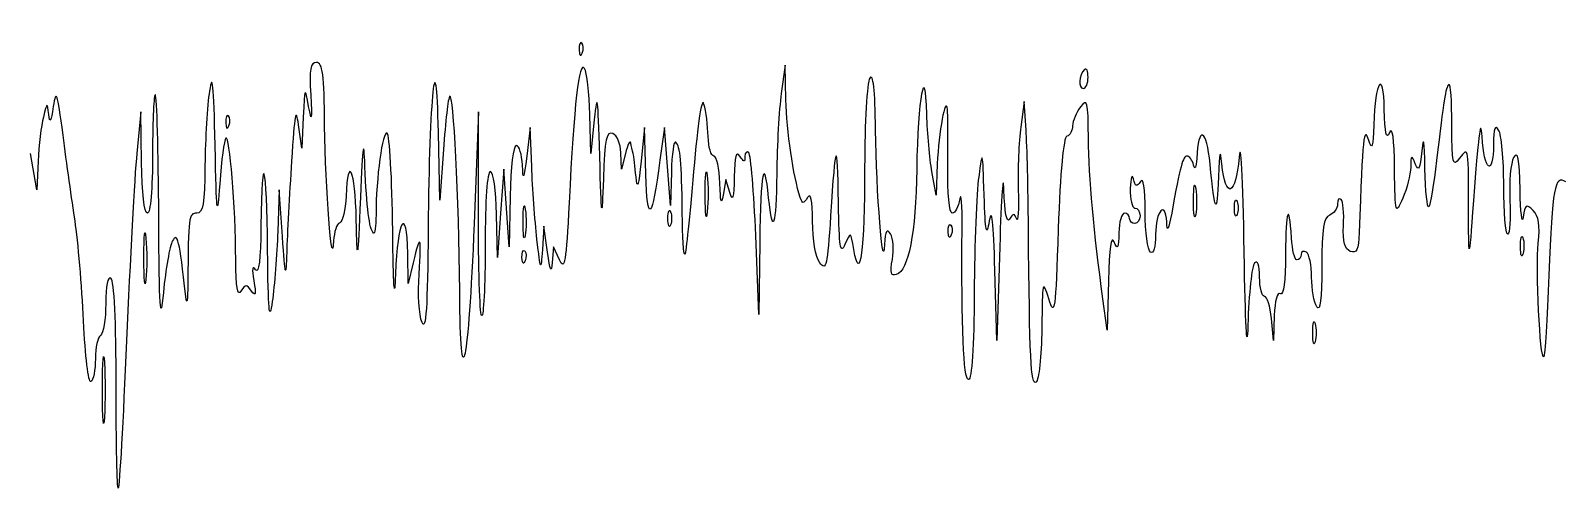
# Model space of a CAD drawing. Extents: x -517 to -102, y 95 to 207.
# Drawn here: x -413.3 to -309.6, y 94.7 to 125.9 of the extents above; entities that cross this region are included whole.
import ezdxf

# ---------------------------------------------------------------- set-up
doc = ezdxf.new("R2010")
doc.units = 0
doc.layers.add('Layer_1', color=7, linetype='CONTINUOUS')

msp = doc.modelspace()

# ---------------------------------------------------------------- linework, layer by layer
at = {"layer": 'Layer_1', "color": 7}
for p, q in [((-375.841627, 125.027384), (-375.841542, 125.027384)), ((-362.043246, 123.535444), (-362.31147, 121.595166)), ((-361.993575, 121.171579), (-362.043246, 123.535444)), ((-341.482454, 122.712287), (-341.482454, 122.712287)), ((-405.782103, 120.360444), (-406.05233, 117.538222)), ((-405.735226, 116.920861), (-405.782103, 120.360444)), ((-382.84689, 120.360444), (-383.155331, 112.775722)), ((-382.864388, 113.572717), (-382.84689, 120.360444)), ((-345.810276, 121.066), (-346.051096, 119.325846)), ((-345.688553, 119.125722), (-345.810276, 121.066)), ((-399.830516, 120.088495), (-399.830431, 120.088495)), ((-394.858212, 117.891), (-395.075382, 119.4785)), ((-394.752237, 120.007666), (-394.858212, 117.891)), ((-379.345021, 119.302111), (-379.582793, 117.361833)), ((-379.246271, 116.656277), (-379.345021, 119.302111)), ((-375.227681, 117.538222), (-375.293975, 120.184055)), ((-374.996682, 119.831277), (-375.227681, 117.538222)), ((-371.590683, 119.302111), (-371.821682, 117.009055)), ((-371.499469, 116.127111), (-371.590683, 119.302111)), ((-370.237992, 119.302111), (-370.538474, 117.069987)), ((-370.035074, 116.656277), (-370.237992, 119.302111)), ((-385.471472, 114.363222), (-385.575415, 118.949333)), ((-412.8389, 115.068777), (-413.26514, 117.538222)), ((-385.235873, 117.798685), (-385.471472, 114.363222)), ((-373.149312, 116.479889), (-373.191052, 117.588683)), ((-372.880015, 117.538222), (-373.149312, 116.479889)), ((-412.749492, 117.009055), (-412.8389, 115.068777)), ((-381.142607, 116.479889), (-381.355318, 113.481277)), ((-380.961956, 113.834055), (-381.142607, 116.479889)), ((-369.832128, 114.010444), (-370.035074, 116.656277)), ((-369.768572, 116.27412), (-369.832128, 114.010444)), ((-351.801656, 114.716), (-352.084132, 116.3035)), ((-351.715776, 116.832666), (-351.801656, 114.716)), ((-366.073916, 115.774333), (-366.249119, 114.716)), ((-365.80795, 114.892389), (-366.073916, 115.774333)), ((-396.382804, 115.068777), (-396.484348, 112.246555)), ((-396.163348, 111.893777), (-396.382804, 115.068777)), ((-380.71123, 114.627805), (-380.781306, 111.188222)), ((-367.47227, 114.716), (-367.472242, 114.716)), ((-334.325976, 114.363222), (-334.326004, 114.363222)), ((-381.568, 110.482666), (-381.63373, 113.393083)), ((-381.355318, 113.481277), (-381.568, 110.482666)), ((-380.781306, 111.188222), (-380.961956, 113.834055)), ((-370.001744, 113.1285), (-370.001744, 113.1285)), ((-331.548966, 113.834055), (-331.548966, 113.834055)), ((-379.834309, 112.952111), (-379.834338, 112.952111)), ((-378.413603, 112.599333), (-378.522823, 111.011833)), ((-378.171682, 110.835444), (-378.413603, 112.599333)), ((-350.979514, 112.217148), (-350.979599, 112.217148)), ((-377.774172, 111.188222), (-377.851952, 110.129889)), ((-377.360801, 110.306277), (-377.774172, 111.188222)), ((-363.828161, 106.602111), (-364.04121, 111.961229)), ((-363.767963, 111.51162), (-363.828161, 106.602111)), ((-347.479902, 111.188222), (-347.681014, 104.838222)), ((-312.133234, 111.188222), (-312.133121, 111.188222)), ((-405.567557, 110.482666), (-405.567078, 110.482666)), ((-387.625788, 108.718777), (-387.661235, 110.74725)), ((-387.29999, 110.108948), (-387.625788, 108.718777)), ((-379.907292, 110.453259), (-379.907377, 110.453259)), ((-347.681014, 104.838222), (-347.806913, 109.600722)), ((-340.098634, 108.895166), (-340.175314, 105.543777)), ((-340.175314, 105.543777), (-340.469954, 107.660444)), ((-328.905955, 104.838222), (-329.040998, 106.337527)), ((-328.844317, 106.534744), (-328.905955, 104.838222)), ((-326.231165, 105.367389), (-326.231165, 105.367389)), ((-407.452237, 101.759996), (-407.451899, 101.759996)), ((-408.379732, 101.486833), (-408.379732, 101.486833))]:
    msp.add_line(p, q, dxfattribs=at)
for points in [[(-385.575415, 118.949333), (-385.732443, 125.877606), (-386.201243, 121.491817), (-386.27304, 112.422944)], [(-375.841542, 125.027384), (-375.958777, 125.144619), (-376.042146, 124.936254), (-376.026821, 124.56437)], [(-376.026821, 124.56437), (-376.009888, 124.153398), (-375.926294, 124.069804), (-375.813687, 124.351236)], [(-375.813687, 124.351236), (-375.711776, 124.605913), (-375.724307, 124.910177), (-375.841627, 125.027384)], [(-393.857028, 123.711833), (-394.267831, 123.711833), (-394.347756, 123.262761), (-394.24943, 121.506972)], [(-393.299894, 119.390305), (-393.333647, 122.928271), (-393.434655, 123.711833), (-393.857028, 123.711833)], [(-375.664081, 123.309412), (-376.031365, 123.889097), (-376.372713, 120.909564), (-376.709122, 114.186833)], [(-352.427907, 120.184055), (-352.53072, 124.028543), (-353.046143, 121.255427), (-353.116416, 116.479889)], [(-400.736901, 118.067389), (-400.818632, 122.250402), (-400.908294, 123.120916), (-401.118465, 121.771555)], [(-375.293975, 120.184055), (-375.330438, 121.639278), (-375.496977, 123.045676), (-375.664081, 123.309412)], [(-356.29946, 122.6535), (-356.487532, 122.362472), (-356.643855, 119.637024), (-356.646847, 116.596954)], [(-355.908271, 119.125722), (-355.941799, 121.889468), (-356.066485, 123.013982), (-356.29946, 122.6535)], [(-341.727846, 123.231237), (-342.109129, 122.849955), (-342.162666, 121.947944), (-341.804018, 121.947944)], [(-341.804018, 121.947944), (-341.62715, 121.947944), (-341.482454, 122.291888), (-341.482454, 122.712287)], [(-341.482454, 122.712287), (-341.482454, 123.132685), (-341.592888, 123.366224), (-341.727846, 123.231237)], [(-321.374347, 120.536833), (-321.434432, 123.314972), (-321.997437, 122.482671), (-322.09026, 119.4785)], [(-411.058191, 118.772944), (-411.445823, 121.732609), (-411.52287, 121.959402), (-411.71749, 120.713222)], [(-404.793196, 121.523171), (-404.897477, 121.627453), (-404.982793, 119.860685), (-404.982793, 117.597037)], [(-404.561209, 113.262301), (-404.584634, 117.701516), (-404.688943, 121.41889), (-404.793196, 121.523171)], [(-401.118465, 121.771555), (-401.269567, 120.801416), (-401.407122, 118.539236), (-401.424112, 116.744472)], [(-394.386082, 120.713222), (-394.639348, 122.086797), (-394.649085, 122.068001), (-394.752237, 120.007666)], [(-394.24943, 121.506972), (-394.15243, 119.775228), (-394.181753, 119.604907), (-394.386082, 120.713222)], [(-384.815136, 121.419285), (-384.916962, 121.31746), (-385.106305, 119.688191), (-385.235873, 117.798685)], [(-384.13405, 108.189611), (-384.178189, 114.530523), (-384.546658, 121.687792), (-384.815136, 121.419285)], [(-374.631571, 117.361833), (-374.746887, 121.456369), (-374.798082, 121.802741), (-374.996682, 119.831277)], [(-367.552196, 120.889611), (-367.705527, 121.438674), (-367.971239, 119.707636), (-368.256143, 116.3035)], [(-362.31147, 121.595166), (-362.458988, 120.528028), (-362.595386, 118.080625), (-362.614577, 116.156518)], [(-351.026956, 120.536833), (-351.148481, 121.536803), (-351.629924, 118.947696), (-351.715776, 116.832666)], [(-316.992282, 122.214277), (-317.22362, 121.98294), (-317.34554, 121.227826), (-317.825148, 117.055904)], [(-316.788236, 119.469892), (-316.788236, 121.091513), (-316.880042, 122.326517), (-316.992282, 122.214277)], [(-412.029684, 120.184055), (-412.117427, 121.026855), (-412.133429, 121.01901), (-412.390788, 120.007666)], [(-411.71749, 120.713222), (-411.87672, 119.693779), (-411.963362, 119.54691), (-412.029684, 120.184055)], [(-395.075382, 119.4785), (-395.248384, 120.742912), (-395.34496, 120.24033), (-395.549967, 117.009055)], [(-367.270736, 118.68475), (-367.290209, 119.412375), (-367.416729, 120.404555), (-367.552196, 120.889611)], [(-361.019654, 114.549517), (-361.497513, 115.991813), (-361.949266, 119.063633), (-361.993575, 121.171579)], [(-351.005789, 116.744472), (-350.982082, 118.539236), (-350.991396, 120.245805), (-351.026956, 120.536833)], [(-342.000642, 120.69245), (-342.285489, 120.315825), (-342.523628, 119.743083), (-342.529809, 119.419713)], [(-341.457619, 118.575784), (-341.480479, 121.117505), (-341.530714, 121.313763), (-342.000642, 120.69245)], [(-321.021569, 118.949333), (-321.23634, 118.449517), (-321.33921, 118.912418), (-321.374347, 120.536833)], [(-412.390788, 120.007666), (-412.538898, 119.425583), (-412.700329, 118.076194), (-412.749492, 117.009055)], [(-399.830431, 120.088495), (-399.947666, 120.20573), (-400.031035, 119.997365), (-400.01571, 119.625481)], [(-400.01571, 119.625481), (-399.998777, 119.214509), (-399.915182, 119.130915), (-399.802576, 119.412347)], [(-399.802576, 119.412347), (-399.700665, 119.667024), (-399.713196, 119.971288), (-399.830516, 120.088495)], [(-392.689362, 111.599815), (-392.79878, 109.32739), (-393.260044, 115.212993), (-393.299894, 119.390305)], [(-352.084132, 116.3035), (-352.239495, 117.176639), (-352.39421, 118.922889), (-352.427907, 120.184055)], [(-346.051096, 119.325846), (-346.183543, 118.368745), (-346.259714, 116.463745), (-346.220316, 115.092512)], [(-342.529809, 119.419713), (-342.536018, 119.096343), (-342.710826, 118.775145), (-342.918344, 118.705973)], [(-333.199825, 116.798659), (-333.436948, 119.238046), (-334.009379, 119.481322), (-334.109878, 117.185444)], [(-322.43268, 118.420166), (-322.76463, 119.456712), (-322.838854, 118.743367), (-323.082976, 112.169452)], [(-322.09026, 119.4785), (-322.137334, 117.955177), (-322.210938, 117.727762), (-322.43268, 118.420166)], [(-320.67977, 116.479889), (-320.705452, 118.592548), (-320.819836, 119.41881), (-321.021569, 118.949333)], [(-316.270301, 117.206216), (-316.739016, 116.586512), (-316.788236, 116.801678), (-316.788236, 119.469892)], [(-314.742153, 118.68475), (-314.812906, 120.041025), (-314.981703, 118.901158), (-315.251536, 115.245166)], [(-313.613236, 119.125722), (-313.86368, 119.513269), (-313.956644, 119.253597), (-313.960623, 118.155583)], [(-410.242568, 112.952111), (-410.449748, 114.310305), (-410.816778, 116.929666), (-411.058191, 118.772944)], [(-400.008457, 118.574711), (-400.124958, 118.459057), (-400.312495, 117.067278), (-400.425186, 115.481866)], [(-399.335075, 110.306277), (-399.345235, 113.891149), (-399.747768, 118.833565), (-400.008457, 118.574711)], [(-390.565188, 116.656277), (-390.641671, 118.705606), (-390.710759, 118.228396), (-390.871682, 114.539611)], [(-389.058545, 118.918909), (-389.371953, 119.112599), (-389.813348, 115.868172), (-389.813348, 113.370731)], [(-388.681186, 112.31395), (-388.721769, 115.843506), (-388.891582, 118.815729), (-389.058545, 118.918909)], [(-373.748949, 118.895541), (-374.174089, 119.058666), (-374.285566, 118.52123), (-374.381268, 115.846469)], [(-373.191052, 117.588683), (-373.214194, 118.204915), (-373.46207, 118.785447), (-373.748949, 118.895541)], [(-372.528282, 118.243777), (-372.573635, 118.437805), (-372.731905, 118.120305), (-372.880015, 117.538222)], [(-372.363887, 117.538222), (-372.408958, 117.73225), (-372.482957, 118.04975), (-372.528282, 118.243777)], [(-369.46967, 118.302423), (-369.599097, 118.43185), (-369.733604, 117.519115), (-369.768572, 116.27412)], [(-369.028867, 113.510685), (-369.063609, 117.020824), (-369.152311, 117.985064), (-369.46967, 118.302423)], [(-366.882793, 117.361833), (-367.076821, 117.361833), (-367.251403, 117.957153), (-367.270736, 118.68475)], [(-358.421601, 114.186833), (-358.482674, 118.691918), (-358.640408, 118.437297), (-358.958981, 113.31931)], [(-355.291221, 111.364611), (-355.399227, 109.175357), (-355.857471, 114.939209), (-355.908271, 119.125722)], [(-345.530114, 112.599333), (-345.550434, 115.121694), (-345.62161, 118.058583), (-345.688553, 119.125722)], [(-342.918344, 118.705973), (-343.156145, 118.626697), (-343.372835, 116.300565), (-343.504238, 112.41603)], [(-340.469954, 107.660444), (-341.0966, 112.16186), (-341.433545, 115.885472), (-341.457619, 118.575784)], [(-330.886731, 110.835444), (-330.965838, 115.919677), (-331.109602, 118.650855), (-331.226216, 117.284165)], [(-318.613762, 116.509296), (-318.65666, 118.453553), (-318.72174, 118.819793), (-318.827968, 117.714611)], [(-313.960623, 118.155583), (-313.968807, 115.908191), (-314.620346, 116.349389), (-314.742153, 118.68475)], [(-313.265848, 115.333361), (-313.26867, 117.128125), (-313.425163, 118.834694), (-313.613236, 119.125722)], [(-406.05233, 117.538222), (-406.200949, 115.986), (-406.512889, 110.271), (-406.745525, 104.838222)], [(-404.982793, 117.597037), (-404.982793, 115.088392), (-405.120546, 113.481277), (-405.335571, 113.481277)], [(-400.425186, 115.481866), (-400.600644, 113.013635), (-400.645432, 113.385265), (-400.736901, 118.067389)], [(-397.172011, 110.982454), (-397.226282, 116.925263), (-397.565739, 118.153325), (-397.621647, 112.609239)], [(-391.151957, 113.040305), (-391.227282, 116.430556), (-391.721989, 117.557441), (-391.849441, 114.629103)], [(-380.288348, 118.067389), (-380.494625, 118.067389), (-380.670252, 116.638949), (-380.71123, 114.627805)], [(-379.878082, 116.744472), (-379.909719, 117.472097), (-380.094321, 118.067389), (-380.288348, 118.067389)], [(-379.582793, 117.361833), (-379.780066, 115.752122), (-379.830358, 115.646938), (-379.878082, 116.744472)], [(-374.381268, 115.846469), (-374.487412, 112.880567), (-374.509086, 113.011829), (-374.631571, 117.361833)], [(-372.167319, 115.950722), (-372.23034, 116.629833), (-372.318816, 117.344194), (-372.363887, 117.538222)], [(-366.477155, 115.50975), (-366.506224, 116.528403), (-366.688765, 117.361833), (-366.882793, 117.361833)], [(-365.118904, 117.361833), (-365.364268, 117.741507), (-365.472331, 117.342924), (-365.501456, 115.950722)], [(-364.771517, 117.332454), (-364.776032, 116.920945), (-364.837331, 116.926138), (-365.118904, 117.361833)], [(-364.510207, 117.576294), (-364.650951, 117.717038), (-364.768553, 117.607338), (-364.771517, 117.332454)], [(-364.04121, 111.961229), (-364.158389, 114.908757), (-364.369435, 117.435521), (-364.510207, 117.576294)], [(-363.165644, 114.526629), (-363.4648, 117.53365), (-363.709148, 116.310471), (-363.767963, 111.51162)], [(-348.53784, 114.716), (-348.63484, 117.804245), (-348.644916, 117.837998), (-348.905802, 115.950722)], [(-334.765735, 117.361833), (-335.046094, 117.361833), (-335.221636, 116.708376), (-335.808207, 113.481277)], [(-334.317538, 116.744472), (-334.406268, 117.084042), (-334.607944, 117.361833), (-334.765735, 117.361833)], [(-332.401277, 116.837267), (-332.508973, 117.893907), (-332.56632, 117.673406), (-332.631796, 115.950722)], [(-331.226216, 117.284165), (-331.452135, 114.636526), (-332.149902, 114.371124), (-332.401277, 116.837267)], [(-319.27069, 116.832666), (-319.529516, 117.462022), (-319.563552, 117.437807), (-319.58565, 116.608582)], [(-318.827968, 117.714611), (-318.947744, 116.468261), (-319.042909, 116.278749), (-319.27069, 116.832666)], [(-315.650682, 113.304889), (-315.644756, 118.056749), (-315.641651, 118.037417), (-316.270301, 117.206216)], [(-312.594808, 117.252839), (-312.798996, 116.901839), (-312.913212, 115.59182), (-312.848667, 114.34166)], [(-312.159989, 115.068777), (-312.208785, 117.234494), (-312.309933, 117.742551), (-312.594808, 117.252839)], [(-405.335571, 113.481277), (-405.543427, 113.481277), (-405.707596, 114.894251), (-405.735226, 116.920861)], [(-401.424112, 116.744472), (-401.44923, 114.092797), (-401.554188, 113.481277), (-401.984182, 113.481277)], [(-395.549967, 117.009055), (-395.691529, 114.77775), (-395.838087, 111.999611), (-395.875623, 110.835444)], [(-389.98175, 112.120995), (-390.269984, 112.409228), (-390.462601, 113.906473), (-390.565188, 116.656277)], [(-382.052237, 116.3035), (-382.270818, 116.3035), (-382.405015, 114.402423), (-382.405015, 111.305824)], [(-381.63373, 113.393083), (-381.671266, 115.054356), (-381.850872, 116.3035), (-382.052237, 116.3035)], [(-378.889796, 111.717389), (-379.031556, 112.978583), (-379.191972, 115.201083), (-379.246271, 116.656277)], [(-371.821682, 117.009055), (-371.990507, 115.333163), (-372.083528, 115.048316), (-372.167319, 115.950722)], [(-370.538474, 117.069987), (-371.08796, 112.988151), (-371.400493, 112.681516), (-371.499469, 116.127111)], [(-368.256143, 116.3035), (-368.507828, 113.296083), (-368.778056, 110.769319), (-368.856599, 110.688463)], [(-367.472242, 114.716), (-367.472242, 116.074194), (-367.411339, 116.673041), (-367.333389, 116.04679)], [(-362.614577, 116.156518), (-362.65025, 112.578505), (-362.898718, 111.843627), (-363.165644, 114.526629)], [(-356.646847, 116.596954), (-356.652209, 110.976329), (-356.96779, 108.578485), (-357.381612, 111.011833)], [(-353.116416, 116.479889), (-353.18096, 112.090966), (-353.662149, 109.5979), (-354.498515, 109.319092)], [(-350.699014, 113.481277), (-350.908422, 113.481277), (-351.031669, 114.792284), (-351.005789, 116.744472)], [(-347.197567, 115.068777), (-347.242243, 116.426972), (-347.369299, 114.680722), (-347.479902, 111.188222)], [(-338.407417, 115.811332), (-338.501567, 116.17904), (-338.597042, 115.884597), (-338.619536, 115.156972)], [(-334.109878, 117.185444), (-334.136125, 116.584226), (-334.225872, 116.393783), (-334.317538, 116.744472)], [(-332.631796, 115.950722), (-332.734299, 113.253439), (-332.875749, 113.464598), (-333.199825, 116.798659)], [(-320.125824, 114.491915), (-320.629788, 113.331107), (-320.642036, 113.374993), (-320.67977, 116.479889)], [(-319.58565, 116.608582), (-319.599197, 116.097308), (-319.84236, 115.144808), (-320.125824, 114.491915)], [(-318.358294, 113.910283), (-318.46489, 113.803688), (-318.579867, 114.973245), (-318.613762, 116.509296)], [(-317.825148, 117.055904), (-318.011782, 115.432421), (-318.251699, 114.016907), (-318.358294, 113.910283)], [(-367.333389, 116.04679), (-367.255467, 115.420511), (-367.254197, 114.309261), (-367.330567, 113.577346)], [(-366.249119, 114.716), (-366.372027, 113.973445), (-366.440071, 114.210286), (-366.477155, 115.50975)], [(-365.501456, 115.950722), (-365.531936, 114.492395), (-365.60808, 114.229505), (-365.80795, 114.892389)], [(-348.905802, 115.950722), (-349.053319, 114.883583), (-349.189717, 111.351403), (-349.208908, 108.101416)], [(-338.619536, 115.156972), (-338.642113, 114.429375), (-338.501708, 113.834055), (-338.30768, 113.834055)], [(-337.924592, 115.634943), (-338.174979, 115.239494), (-338.269862, 115.274151), (-338.407417, 115.811332)], [(-337.607515, 113.5903), (-337.611184, 115.196455), (-337.727262, 115.946545), (-337.924592, 115.634943)], [(-334.326004, 114.363222), (-334.323182, 115.333361), (-334.254828, 115.688368), (-334.173745, 115.152118)], [(-334.173745, 115.152118), (-334.092663, 114.615867), (-334.094836, 113.822117), (-334.178543, 113.388229)], [(-315.251536, 115.245166), (-315.630983, 110.104263), (-315.654859, 109.988185), (-315.650682, 113.304889)], [(-312.995874, 112.069433), (-313.141388, 112.069715), (-313.262885, 113.538625), (-313.265848, 115.333361)], [(-309.04736, 115.610447), (-309.822342, 116.089406), (-309.975194, 115.257048), (-310.208761, 109.285875)], [(-391.849441, 114.629103), (-391.889516, 113.708184), (-392.08281, 112.901198), (-392.278955, 112.835807)], [(-390.871682, 114.539611), (-391.063734, 110.137509), (-391.084929, 110.024055), (-391.151957, 113.040305)], [(-387.661235, 110.74725), (-387.720191, 114.121357), (-388.368484, 113.020183), (-388.492012, 109.336139)], [(-379.834338, 112.952111), (-379.831515, 113.92225), (-379.763161, 114.277257), (-379.682079, 113.741007)], [(-376.709122, 114.186833), (-376.91029, 110.16669), (-377.011861, 109.561803), (-377.360801, 110.306277)], [(-367.330567, 113.577346), (-367.406936, 112.845403), (-367.470718, 113.357805), (-367.47227, 114.716)], [(-360.519218, 114.549517), (-360.808355, 114.092317), (-360.868186, 114.092317), (-361.019654, 114.549517)], [(-360.185406, 112.931339), (-360.189074, 114.388932), (-360.295275, 114.903621), (-360.519218, 114.549517)], [(-357.981504, 111.364611), (-358.300387, 110.643279), (-358.380538, 111.157234), (-358.421601, 114.186833)], [(-350.18012, 114.451416), (-350.272999, 113.917847), (-350.50651, 113.481277), (-350.699014, 113.481277)], [(-350.035763, 112.422944), (-350.022216, 114.072194), (-350.08724, 114.985014), (-350.18012, 114.451416)], [(-348.185458, 112.952111), (-348.388968, 111.815489), (-348.45752, 112.158587), (-348.53784, 114.716)], [(-346.811656, 113.08024), (-347.00289, 112.778375), (-347.14657, 113.518644), (-347.197567, 115.068777)], [(-346.220316, 115.092512), (-346.180946, 113.721251), (-346.229347, 112.815741), (-346.327843, 113.08024)], [(-336.143882, 112.884744), (-336.216442, 114.410494), (-336.896569, 113.636838), (-336.896569, 112.028539)], [(-334.178543, 113.388229), (-334.262278, 112.95434), (-334.328629, 113.393027), (-334.325976, 114.363222)], [(-331.548966, 113.834055), (-331.548966, 114.319111), (-331.468899, 114.517569), (-331.371053, 114.275027)], [(-331.371053, 114.275027), (-331.273178, 114.032486), (-331.273178, 113.635625), (-331.371053, 113.393083)], [(-327.674252, 111.795056), (-327.827442, 114.391247), (-328.077124, 113.710724), (-328.077124, 110.697042)], [(-324.549347, 114.106992), (-324.549347, 113.804365), (-324.787458, 113.465388), (-325.078513, 113.353713)], [(-324.307398, 114.415264), (-324.440465, 114.548331), (-324.549347, 114.409619), (-324.549347, 114.106992)], [(-324.145007, 112.635683), (-324.101234, 113.481362), (-324.174302, 114.282168), (-324.307398, 114.415264)], [(-312.848667, 114.34166), (-312.784095, 113.091529), (-312.85149, 112.069037), (-312.995874, 112.069433)], [(-311.949282, 113.218303), (-312.030195, 112.683859), (-312.125021, 113.516555), (-312.159989, 115.068777)], [(-311.272428, 113.660319), (-311.74357, 114.131461), (-311.818443, 114.082552), (-311.949282, 113.218303)], [(-404.245882, 108.089394), (-404.458311, 105.833479), (-404.528189, 106.980176), (-404.561209, 113.262301)], [(-401.984182, 113.481277), (-402.530451, 113.481277), (-402.555766, 113.280448), (-402.58444, 108.718777)], [(-389.813348, 113.370731), (-389.813348, 112.590753), (-389.889125, 112.028369), (-389.98175, 112.120995)], [(-382.643436, 106.546569), (-382.774585, 106.677718), (-382.874012, 109.839482), (-382.864388, 113.572717)], [(-379.682079, 113.741007), (-379.600996, 113.204756), (-379.603169, 112.411006), (-379.686876, 111.977118)], [(-370.001744, 113.1285), (-370.001744, 113.613555), (-369.921677, 113.812014), (-369.823831, 113.569472)], [(-369.823831, 112.687527), (-369.921677, 112.444986), (-370.001744, 112.643416), (-370.001744, 113.1285)], [(-369.823831, 113.569472), (-369.725956, 113.32693), (-369.725956, 112.930069), (-369.823831, 112.687527)], [(-368.856599, 110.688463), (-368.935169, 110.607606), (-369.012696, 111.877606), (-369.028867, 113.510685)], [(-358.958981, 113.31931), (-359.171776, 109.900583), (-359.256358, 109.530759), (-359.689823, 110.123539)], [(-347.806913, 109.600722), (-347.894797, 112.925384), (-348.009097, 113.937207), (-348.185458, 112.952111)], [(-346.327843, 113.08024), (-346.479086, 113.486245), (-346.554439, 113.486245), (-346.811656, 113.08024)], [(-339.013236, 113.481277), (-339.207263, 113.481277), (-339.377161, 112.885986), (-339.390821, 112.158361)], [(-338.660458, 113.1285), (-338.660458, 113.322527), (-338.819208, 113.481277), (-339.013236, 113.481277)], [(-338.30768, 112.775722), (-338.501708, 112.775722), (-338.660458, 112.934472), (-338.660458, 113.1285)], [(-338.30768, 113.834055), (-338.113652, 113.834055), (-337.954902, 113.595944), (-337.954902, 113.304889)], [(-337.954902, 113.304889), (-337.954902, 113.013861), (-338.113652, 112.775722), (-338.30768, 112.775722)], [(-337.249347, 110.835444), (-337.443374, 110.95536), (-337.604552, 112.19505), (-337.607515, 113.5903)], [(-335.808207, 113.481277), (-336.01756, 112.329387), (-336.109677, 112.165699), (-336.143882, 112.884744)], [(-331.371053, 113.393083), (-331.468899, 113.150541), (-331.548966, 113.348972), (-331.548966, 113.834055)], [(-325.078513, 113.353713), (-325.495722, 113.193608), (-325.608809, 112.457883), (-325.61307, 109.876397)], [(-310.925295, 111.453849), (-310.793158, 112.667123), (-310.889086, 113.276977), (-311.272428, 113.660319)], [(-409.666355, 106.17175), (-409.776112, 108.542755), (-410.035417, 111.593916), (-410.242568, 112.952111)], [(-405.567078, 110.482666), (-405.564255, 112.034889), (-405.503775, 112.626003), (-405.42924, 111.796241)], [(-402.733228, 107.836833), (-403.159637, 111.723287), (-403.279412, 112.22711), (-403.628662, 111.60306)], [(-397.621647, 112.609239), (-397.644789, 110.330859), (-397.769362, 109.326515), (-397.989637, 109.646216)], [(-396.484348, 112.246555), (-396.5402, 110.694333), (-396.706598, 108.551222), (-396.854116, 107.484055)], [(-392.278955, 112.835807), (-392.475099, 112.770416), (-392.659785, 112.214213), (-392.689362, 111.599815)], [(-388.492012, 109.336139), (-388.559379, 107.327168), (-388.638062, 108.565728), (-388.681186, 112.31395)], [(-386.892715, 109.348754), (-386.71325, 112.001191), (-386.812931, 112.18726), (-387.29999, 110.108948)], [(-386.27304, 112.422944), (-386.315232, 107.092782), (-386.425525, 105.42293), (-386.692479, 106.072944)], [(-383.155331, 112.775722), (-383.550527, 103.057287), (-384.08102, 100.571502), (-384.13405, 108.189611)], [(-379.686876, 111.977118), (-379.770612, 111.543229), (-379.836962, 111.981915), (-379.834309, 112.952111)], [(-359.689823, 110.123539), (-359.978678, 110.518565), (-360.182245, 111.671866), (-360.185406, 112.931339)], [(-357.381612, 111.011833), (-357.591021, 112.24314), (-357.592686, 112.244128), (-357.981504, 111.364611)], [(-354.888772, 112.070166), (-355.148106, 112.471966), (-355.244993, 112.302125), (-355.291221, 111.364611)], [(-354.765554, 110.349175), (-354.645468, 111.004665), (-354.700925, 111.779139), (-354.888772, 112.070166)], [(-350.979599, 112.217148), (-350.994839, 112.589032), (-350.911555, 112.797397), (-350.79432, 112.680161)], [(-350.76638, 112.004013), (-350.878987, 111.722581), (-350.962581, 111.806176), (-350.979514, 112.217148)], [(-350.79432, 112.680161), (-350.677085, 112.562955), (-350.664554, 112.258691), (-350.76638, 112.004013)], [(-349.596569, 102.192389), (-349.937719, 102.192389), (-350.090317, 105.747034), (-350.035763, 112.422944)], [(-345.010458, 102.016), (-345.371053, 101.793157), (-345.457724, 103.558655), (-345.530114, 112.599333)], [(-343.504238, 112.41603), (-343.693383, 106.824897), (-343.753271, 106.382937), (-344.148241, 107.661742)], [(-339.718791, 111.541), (-339.921455, 112.012621), (-340.047411, 111.135277), (-340.098634, 108.895166)], [(-339.390821, 112.158361), (-339.410858, 111.097149), (-339.475572, 110.975031), (-339.718791, 111.541)], [(-336.896569, 112.028539), (-336.896569, 111.177639), (-337.036608, 110.703985), (-337.249347, 110.835444)], [(-323.681429, 110.889659), (-324.074282, 111.040394), (-324.20258, 111.523643), (-324.145007, 112.635683)], [(-323.082976, 112.169452), (-323.12689, 110.986941), (-323.249826, 110.724023), (-323.681429, 110.889659)], [(-312.133121, 111.188222), (-312.140177, 111.770305), (-312.067138, 112.051145), (-311.970505, 111.8123)], [(-405.42924, 111.796241), (-405.354734, 110.966508), (-405.355778, 109.696508), (-405.432062, 108.974019)], [(-403.628662, 111.60306), (-403.818034, 111.264648), (-404.095797, 109.683526), (-404.245882, 108.089394)], [(-396.854116, 107.484055), (-397.056949, 106.016838), (-397.134447, 106.869799), (-397.172011, 110.982454)], [(-395.875623, 110.835444), (-395.934946, 108.996823), (-395.972736, 109.135845), (-396.163348, 111.893777)], [(-382.405015, 111.305824), (-382.405015, 108.557092), (-382.512316, 106.415421), (-382.643436, 106.546569)], [(-379.907377, 110.453259), (-379.922617, 110.825143), (-379.839333, 111.033508), (-379.722098, 110.916273)], [(-378.522823, 111.011833), (-378.62668, 109.502255), (-378.644686, 109.536855), (-378.889796, 111.717389)], [(-327.302594, 110.306277), (-327.458691, 110.306277), (-327.625936, 110.976245), (-327.674252, 111.795056)], [(-311.957522, 110.753967), (-312.046959, 110.410728), (-312.126037, 110.606139), (-312.133234, 111.188222)], [(-311.970505, 111.8123), (-311.873872, 111.573455), (-311.867973, 111.097205), (-311.957522, 110.753967)], [(-310.552874, 103.724037), (-310.803262, 103.473649), (-311.107243, 109.783094), (-310.925295, 111.453849)], [(-405.432062, 108.974019), (-405.507867, 108.251559), (-405.568827, 108.930444), (-405.567557, 110.482666)], [(-398.98018, 108.189611), (-399.224585, 107.817275), (-399.329769, 108.444627), (-399.335075, 110.306277)], [(-397.989637, 109.646216), (-398.211915, 109.968909), (-398.249874, 109.718917), (-398.103626, 108.895166)], [(-379.694158, 110.240125), (-379.806764, 109.958693), (-379.890359, 110.042287), (-379.907292, 110.453259)], [(-379.722098, 110.916273), (-379.604863, 110.799066), (-379.592332, 110.494802), (-379.694158, 110.240125)], [(-377.851952, 110.129889), (-377.907973, 109.367719), (-377.997438, 109.565162), (-378.171682, 110.835444)], [(-354.498515, 109.319092), (-354.873052, 109.194265), (-354.93404, 109.429413), (-354.765554, 110.349175)], [(-330.635243, 105.891701), (-330.698094, 103.760077), (-330.811237, 105.98475), (-330.886731, 110.835444)], [(-330.181006, 110.107395), (-330.368007, 109.920395), (-330.57242, 108.023325), (-330.635243, 105.891701)], [(-329.841013, 109.142111), (-329.841013, 109.979605), (-329.962877, 110.325553), (-330.181006, 110.107395)], [(-328.077124, 110.697042), (-328.077124, 108.852325), (-328.205648, 107.874623), (-328.429902, 108.013222)], [(-327.018791, 110.679883), (-327.018791, 110.474397), (-327.146497, 110.306277), (-327.302594, 110.306277)], [(-326.666013, 110.835444), (-326.860041, 110.95536), (-327.018791, 110.885369), (-327.018791, 110.679883)], [(-326.307845, 109.13895), (-326.310667, 109.952117), (-326.471986, 110.715528), (-326.666013, 110.835444)], [(-407.804676, 109.071555), (-408.02354, 109.206796), (-408.157454, 108.553), (-408.157454, 107.349294)], [(-407.451899, 101.759996), (-407.451899, 106.108476), (-407.58841, 108.937895), (-407.804676, 109.071555)], [(-398.103626, 108.895166), (-397.93957, 107.971058), (-397.978574, 107.793568), (-398.258623, 108.189611)], [(-386.692479, 106.072944), (-386.891699, 106.558028), (-386.981813, 108.032131), (-386.892715, 109.348754)], [(-344.148241, 107.661742), (-344.563926, 109.007547), (-344.585375, 108.916361), (-344.620681, 105.6528)], [(-329.508527, 107.836833), (-329.691379, 107.836833), (-329.841013, 108.424222), (-329.841013, 109.142111)], [(-325.960458, 107.131277), (-326.148531, 107.422333), (-326.304854, 108.325783), (-326.307845, 109.13895)], [(-325.61307, 109.876397), (-325.616739, 107.632053), (-325.726044, 106.768565), (-325.960458, 107.131277)], [(-310.208761, 109.285875), (-310.325601, 106.299286), (-310.480456, 103.796455), (-310.552874, 103.724037)], [(-402.58444, 108.718777), (-402.591778, 107.554611), (-402.658721, 107.15775), (-402.733228, 107.836833)], [(-398.258623, 108.189611), (-398.591222, 108.659991), (-398.671401, 108.659991), (-398.98018, 108.189611)], [(-349.208908, 108.101416), (-349.23064, 104.420505), (-349.376802, 102.192389), (-349.596569, 102.192389)], [(-328.429902, 108.013222), (-328.643629, 108.14533), (-328.806979, 107.562541), (-328.844317, 106.534744)], [(-408.157454, 107.349294), (-408.157454, 106.282155), (-408.316204, 105.310916), (-408.510232, 105.191)], [(-329.040998, 106.337527), (-329.115251, 107.162153), (-329.325647, 107.836833), (-329.508527, 107.836833)], [(-409.164931, 102.047439), (-409.330962, 101.944795), (-409.556627, 103.800745), (-409.666355, 106.17175)], [(-326.231165, 105.367389), (-326.231165, 106.046472), (-326.158578, 106.324291), (-326.069819, 105.98475)], [(-326.069819, 105.98475), (-325.981088, 105.645208), (-325.981088, 105.089569), (-326.069819, 104.750027)], [(-408.510232, 105.191), (-408.70426, 105.071083), (-408.86301, 104.356694), (-408.86301, 103.6035)], [(-406.745525, 104.838222), (-406.97816, 99.405444), (-407.23233, 94.894319), (-407.310364, 94.813463)], [(-344.620681, 105.6528), (-344.641001, 103.772494), (-344.81643, 102.135916), (-345.010458, 102.016)], [(-326.069819, 104.750027), (-326.158578, 104.410486), (-326.231165, 104.688277), (-326.231165, 105.367389)], [(-408.379732, 101.486833), (-408.379732, 103.524111), (-408.321425, 104.357569), (-408.250164, 103.338916)], [(-408.86301, 103.6035), (-408.86301, 102.850277), (-408.998872, 102.150055), (-409.164931, 102.047439)], [(-408.250164, 103.338916), (-408.178903, 102.320263), (-408.178903, 100.653403), (-408.250164, 99.63475)], [(-407.310364, 94.813463), (-407.388399, 94.732606), (-407.452237, 97.858556), (-407.452237, 101.759996)], [(-408.250164, 99.63475), (-408.321425, 98.616097), (-408.379732, 99.449527), (-408.379732, 101.486833)]]:
    msp.add_open_spline(points, degree=3, dxfattribs=at)

doc.saveas('drawing.dxf')
